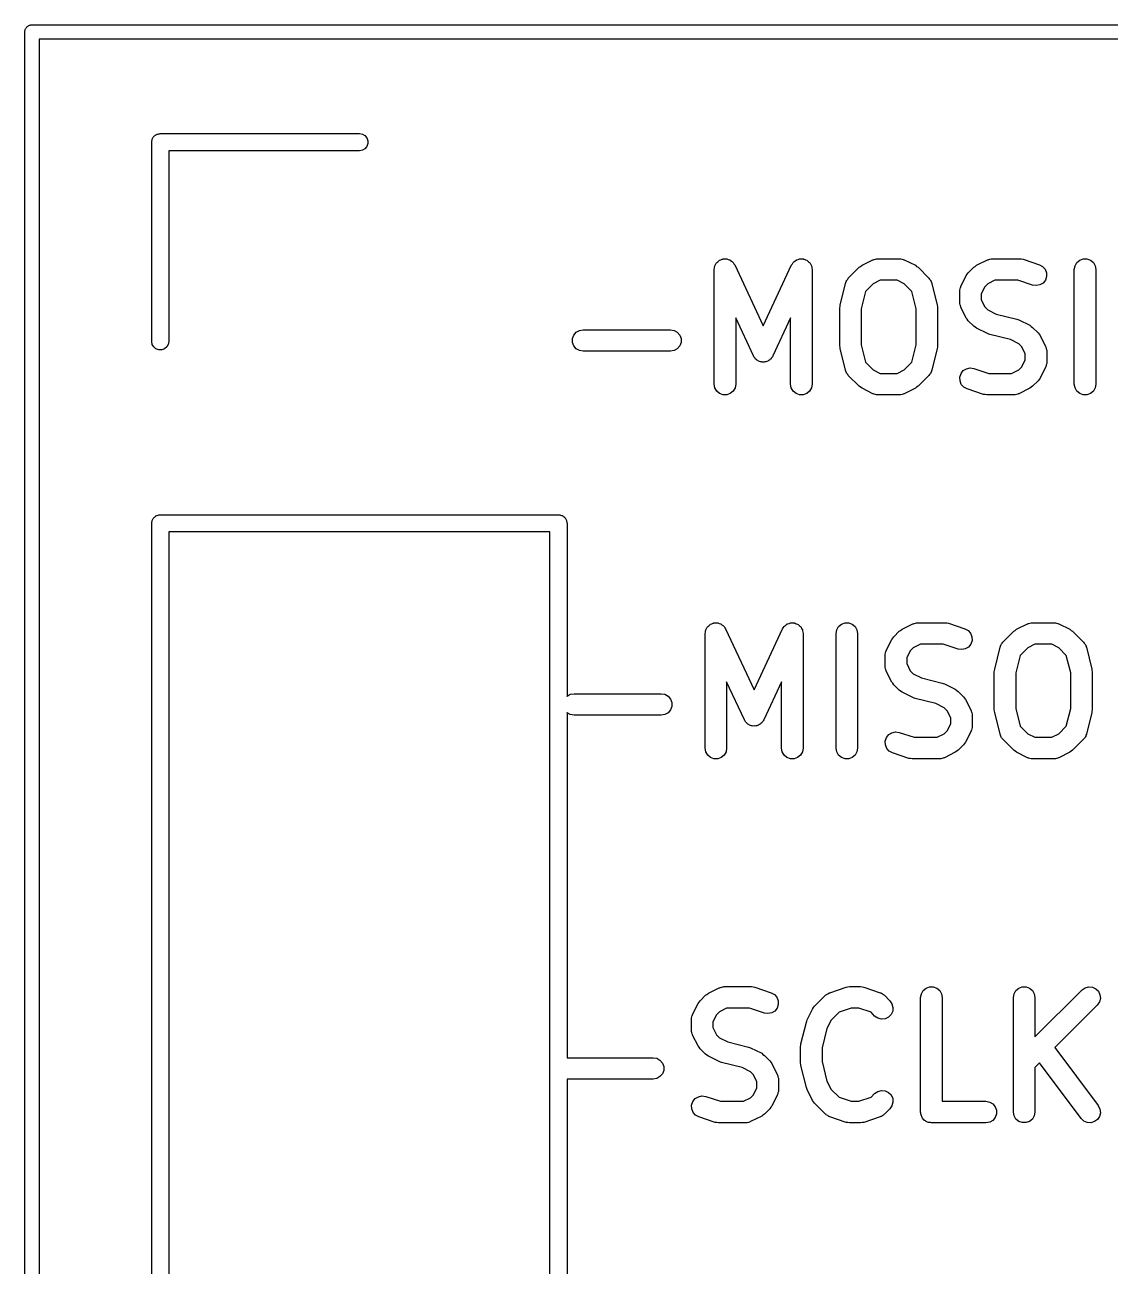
# Model space of a CAD drawing. Extents: x 93.8 to 153.2, y -121.7 to -73.6.
# Drawn here: x 137.75 to 145.32, y -108.94 to -100.28 of the extents above; entities that cross this region are included whole.
import ezdxf

# ---------------------------------------------------------------- set-up
doc = ezdxf.new("R2010")
doc.units = 0
doc.header["$MEASUREMENT"] = 0
doc.layers.add('BLACK', color=7, linetype='CONTINUOUS')

msp = doc.modelspace()

# ---------------------------------------------------------------- linework, layer by layer
at = {"layer": 'Black'}
for p, q in [((137.748, -100.313), (137.75, -100.309)), ((137.75, -100.309), (137.752, -100.305)), ((137.752, -100.305), (137.755, -100.302)), ((137.755, -100.302), (137.757, -100.298)), ((137.757, -100.298), (137.76, -100.295)), ((137.76, -100.295), (137.763, -100.292)), ((137.763, -100.292), (137.767, -100.29)), ((137.767, -100.29), (137.77, -100.287)), ((137.77, -100.287), (137.774, -100.285)), ((137.774, -100.285), (137.778, -100.283)), ((137.778, -100.283), (137.782, -100.282)), ((137.782, -100.282), (137.786, -100.281)), ((137.786, -100.281), (137.791, -100.281)), ((137.791, -100.281), (137.795, -100.28)), ((137.795, -100.28), (152.4, -100.28)), ((137.745, -100.33), (137.746, -100.326)), ((137.745, -117.475), (137.745, -100.33)), ((137.746, -100.321), (137.747, -100.317)), ((137.746, -100.326), (137.746, -100.321)), ((137.747, -100.317), (137.748, -100.313)), ((152.35, -100.38), (137.845, -100.38)), ((137.845, -100.38), (137.845, -117.425)), ((138.632, -101.089), (138.634, -101.084)), ((138.632, -101.094), (138.632, -101.089)), ((138.634, -101.084), (138.635, -101.078)), ((138.635, -101.078), (138.637, -101.074)), ((138.637, -101.074), (138.639, -101.069)), ((138.639, -101.069), (138.642, -101.065)), ((138.642, -101.065), (138.645, -101.06)), ((138.645, -101.06), (138.649, -101.057)), ((138.649, -101.057), (138.652, -101.053)), ((138.652, -101.053), (138.657, -101.05)), ((138.657, -101.05), (138.661, -101.047)), ((138.661, -101.047), (138.666, -101.045)), ((138.666, -101.045), (138.67, -101.043)), ((138.67, -101.043), (138.676, -101.042)), ((138.676, -101.042), (138.681, -101.04)), ((138.681, -101.04), (138.686, -101.04)), ((138.686, -101.04), (138.691, -101.039)), ((138.691, -101.039), (140.081, -101.039)), ((140.081, -101.039), (140.102, -101.043)), ((140.102, -101.043), (140.12, -101.053)), ((140.12, -101.053), (140.133, -101.069)), ((140.133, -101.069), (140.14, -101.089)), ((140.14, -101.089), (140.14, -101.109)), ((138.631, -101.099), (138.632, -101.094)), ((138.631, -102.489), (138.631, -101.099)), ((140.081, -101.159), (138.751, -101.159)), ((138.751, -101.159), (138.751, -102.489)), ((140.102, -101.155), (140.081, -101.159)), ((140.12, -101.145), (140.102, -101.155)), ((140.133, -101.129), (140.12, -101.145)), ((140.14, -101.109), (140.133, -101.129)), ((142.563, -101.962), (142.568, -101.953)), ((142.568, -101.953), (142.572, -101.944)), ((142.572, -101.944), (142.575, -101.942)), ((142.575, -101.942), (142.576, -101.939)), ((142.576, -101.939), (142.584, -101.933)), ((142.584, -101.933), (142.591, -101.926)), ((142.591, -101.926), (142.594, -101.925)), ((142.594, -101.925), (142.596, -101.922)), ((142.596, -101.922), (142.606, -101.919)), ((142.606, -101.919), (142.614, -101.915)), ((142.614, -101.915), (142.618, -101.915)), ((142.618, -101.915), (142.621, -101.914)), ((142.621, -101.914), (142.631, -101.914)), ((142.631, -101.914), (142.64, -101.913)), ((142.64, -101.913), (142.644, -101.914)), ((142.644, -101.914), (142.647, -101.914)), ((142.647, -101.914), (142.656, -101.917)), ((142.656, -101.917), (142.666, -101.919)), ((142.666, -101.919), (142.668, -101.921)), ((142.668, -101.921), (142.671, -101.922)), ((142.671, -101.922), (142.679, -101.929)), ((142.679, -101.929), (142.687, -101.934)), ((142.687, -101.934), (142.689, -101.937)), ((142.689, -101.937), (142.691, -101.939)), ((142.691, -101.939), (142.696, -101.948)), ((142.696, -101.948), (142.702, -101.956)), ((142.702, -101.956), (142.901, -102.381)), ((142.901, -102.381), (143.099, -101.956)), ((143.099, -101.956), (143.105, -101.948)), ((143.105, -101.948), (143.11, -101.939)), ((143.11, -101.939), (143.112, -101.937)), ((143.112, -101.937), (143.114, -101.934)), ((143.114, -101.934), (143.122, -101.929)), ((143.122, -101.929), (143.13, -101.922)), ((143.13, -101.922), (143.133, -101.921)), ((143.133, -101.921), (143.136, -101.919)), ((143.136, -101.919), (143.145, -101.917)), ((143.145, -101.917), (143.154, -101.914)), ((143.154, -101.914), (143.157, -101.914)), ((143.157, -101.914), (143.161, -101.913)), ((143.161, -101.913), (143.17, -101.914)), ((143.17, -101.914), (143.18, -101.914)), ((143.18, -101.914), (143.183, -101.915)), ((143.183, -101.915), (143.187, -101.915)), ((143.187, -101.915), (143.195, -101.919)), ((143.195, -101.919), (143.205, -101.922)), ((143.205, -101.922), (143.207, -101.925)), ((143.207, -101.925), (143.21, -101.926)), ((143.21, -101.926), (143.217, -101.933)), ((143.217, -101.933), (143.225, -101.939)), ((143.225, -101.939), (143.226, -101.942)), ((143.226, -101.942), (143.229, -101.944)), ((143.229, -101.944), (143.233, -101.953)), ((143.233, -101.953), (143.238, -101.962)), ((143.591, -101.958), (143.667, -101.92)), ((143.667, -101.92), (143.671, -101.919)), ((143.671, -101.919), (143.675, -101.917)), ((143.675, -101.917), (143.684, -101.915)), ((143.684, -101.915), (143.692, -101.913)), ((143.692, -101.913), (143.696, -101.913)), ((143.696, -101.913), (143.701, -101.912)), ((143.701, -101.912), (143.853, -101.912)), ((143.853, -101.912), (143.857, -101.913)), ((143.857, -101.913), (143.861, -101.913)), ((143.861, -101.913), (143.87, -101.915)), ((143.87, -101.915), (143.879, -101.917)), ((143.879, -101.917), (143.882, -101.919)), ((143.882, -101.919), (143.886, -101.92)), ((143.886, -101.92), (143.963, -101.958)), ((144.391, -101.958), (144.467, -101.92)), ((144.467, -101.92), (144.471, -101.919)), ((144.471, -101.919), (144.475, -101.917)), ((144.475, -101.917), (144.484, -101.915)), ((144.484, -101.915), (144.492, -101.913)), ((144.492, -101.913), (144.496, -101.913)), ((144.496, -101.913), (144.501, -101.912)), ((144.501, -101.912), (144.691, -101.912)), ((144.691, -101.912), (144.703, -101.914)), ((144.703, -101.914), (144.715, -101.916)), ((144.715, -101.916), (144.829, -101.954)), ((144.829, -101.954), (144.852, -101.967)), ((145.078, -101.962), (145.091, -101.939)), ((145.091, -101.939), (145.111, -101.922)), ((145.111, -101.922), (145.135, -101.914)), ((145.135, -101.914), (145.161, -101.914)), ((145.161, -101.914), (145.186, -101.922)), ((145.186, -101.922), (145.206, -101.939)), ((145.206, -101.939), (145.219, -101.962)), ((142.559, -101.987), (142.561, -101.978)), ((142.559, -102.787), (142.559, -101.987)), ((142.561, -101.968), (142.563, -101.965)), ((142.561, -101.978), (142.561, -101.968)), ((142.563, -101.965), (142.563, -101.962)), ((143.238, -101.962), (143.238, -101.965)), ((143.238, -101.965), (143.24, -101.968)), ((143.24, -101.968), (143.24, -101.978)), ((143.24, -101.978), (143.242, -101.987)), ((143.242, -101.987), (143.242, -102.787)), ((143.495, -102.049), (143.571, -101.972)), ((143.571, -101.972), (143.581, -101.966)), ((143.581, -101.966), (143.591, -101.958)), ((143.963, -101.958), (143.972, -101.966)), ((143.972, -101.966), (143.982, -101.972)), ((143.982, -101.972), (144.058, -102.049)), ((144.281, -102.106), (144.319, -102.03)), ((144.319, -102.03), (144.326, -102.02)), ((144.326, -102.02), (144.333, -102.011)), ((144.333, -102.011), (144.371, -101.972)), ((144.371, -101.972), (144.381, -101.966)), ((144.381, -101.966), (144.391, -101.958)), ((144.852, -101.967), (144.869, -101.986)), ((144.869, -101.986), (144.879, -102.01)), ((144.879, -102.037), (144.871, -102.061)), ((144.879, -102.01), (144.879, -102.037)), ((145.073, -101.987), (145.078, -101.962)), ((145.073, -102.787), (145.073, -101.987)), ((145.219, -101.962), (145.223, -101.987)), ((145.223, -101.987), (145.223, -102.787)), ((143.437, -102.236), (143.475, -102.084)), ((143.475, -102.084), (143.478, -102.077)), ((143.478, -102.077), (143.48, -102.07)), ((143.48, -102.07), (143.484, -102.065)), ((143.484, -102.065), (143.486, -102.06)), ((143.486, -102.06), (143.491, -102.055)), ((143.491, -102.055), (143.495, -102.049)), ((143.669, -102.087), (143.616, -102.14)), ((143.718, -102.062), (143.669, -102.087)), ((143.835, -102.062), (143.718, -102.062)), ((143.885, -102.087), (143.835, -102.062)), ((143.938, -102.14), (143.885, -102.087)), ((144.058, -102.049), (144.062, -102.055)), ((144.062, -102.055), (144.067, -102.06)), ((144.067, -102.06), (144.07, -102.065)), ((144.07, -102.065), (144.073, -102.07)), ((144.073, -102.07), (144.075, -102.077)), ((144.075, -102.077), (144.078, -102.084)), ((144.078, -102.084), (144.116, -102.236)), ((144.274, -102.131), (144.276, -102.123)), ((144.276, -102.123), (144.278, -102.114)), ((144.278, -102.114), (144.28, -102.11)), ((144.28, -102.11), (144.281, -102.106)), ((144.448, -102.108), (144.423, -102.157)), ((144.469, -102.087), (144.448, -102.108)), ((144.518, -102.062), (144.469, -102.087)), ((144.679, -102.062), (144.518, -102.062)), ((144.782, -102.097), (144.679, -102.062)), ((144.807, -102.1), (144.782, -102.097)), ((144.833, -102.095), (144.807, -102.1)), ((144.855, -102.082), (144.833, -102.095)), ((144.871, -102.061), (144.855, -102.082)), ((143.616, -102.14), (143.585, -102.263)), ((143.968, -102.263), (143.938, -102.14)), ((144.273, -102.14), (144.274, -102.136)), ((144.273, -102.216), (144.273, -102.14)), ((144.274, -102.22), (144.273, -102.216)), ((144.274, -102.136), (144.274, -102.131)), ((144.423, -102.157), (144.423, -102.198)), ((144.423, -102.198), (144.448, -102.248)), ((143.435, -102.254), (143.437, -102.245)), ((143.435, -102.521), (143.435, -102.254)), ((143.437, -102.245), (143.437, -102.236)), ((143.585, -102.263), (143.585, -102.512)), ((143.968, -102.512), (143.968, -102.263)), ((144.116, -102.236), (144.117, -102.245)), ((144.117, -102.245), (144.118, -102.254)), ((144.118, -102.254), (144.118, -102.521)), ((144.274, -102.225), (144.274, -102.22)), ((144.276, -102.233), (144.274, -102.225)), ((144.278, -102.242), (144.276, -102.233)), ((144.28, -102.245), (144.278, -102.242)), ((144.281, -102.25), (144.28, -102.245)), ((144.319, -102.326), (144.281, -102.25)), ((144.448, -102.248), (144.469, -102.269)), ((144.469, -102.269), (144.527, -102.298)), ((144.527, -102.298), (144.671, -102.334)), ((142.833, -102.591), (142.709, -102.325)), ((142.709, -102.325), (142.709, -102.787)), ((143.092, -102.325), (142.968, -102.591)), ((143.092, -102.787), (143.092, -102.325)), ((144.326, -102.335), (144.319, -102.326)), ((144.333, -102.345), (144.326, -102.335)), ((144.371, -102.383), (144.333, -102.345)), ((144.381, -102.39), (144.371, -102.383)), ((144.391, -102.397), (144.381, -102.39)), ((144.671, -102.334), (144.679, -102.337)), ((144.679, -102.337), (144.686, -102.339)), ((144.686, -102.339), (144.763, -102.377)), ((144.763, -102.377), (144.772, -102.385)), ((144.772, -102.385), (144.782, -102.392)), ((141.57, -102.47), (141.578, -102.445)), ((141.57, -102.496), (141.57, -102.47)), ((141.578, -102.445), (141.595, -102.425)), ((141.595, -102.425), (141.618, -102.412)), ((141.618, -102.412), (141.643, -102.408)), ((141.643, -102.408), (142.253, -102.408)), ((142.253, -102.408), (142.279, -102.412)), ((142.279, -102.412), (142.301, -102.425)), ((142.301, -102.425), (142.318, -102.445)), ((142.318, -102.445), (142.327, -102.47)), ((142.327, -102.47), (142.327, -102.496)), ((144.467, -102.435), (144.391, -102.397)), ((144.475, -102.438), (144.467, -102.435)), ((144.482, -102.441), (144.475, -102.438)), ((144.627, -102.477), (144.482, -102.441)), ((144.685, -102.506), (144.627, -102.477)), ((144.782, -102.392), (144.82, -102.43)), ((144.82, -102.43), (144.827, -102.439)), ((144.827, -102.439), (144.834, -102.449)), ((144.834, -102.449), (144.872, -102.525)), ((138.635, -102.51), (138.631, -102.489)), ((138.645, -102.528), (138.635, -102.51)), ((138.661, -102.541), (138.645, -102.528)), ((138.681, -102.548), (138.661, -102.541)), ((138.701, -102.548), (138.681, -102.548)), ((138.721, -102.541), (138.701, -102.548)), ((138.737, -102.528), (138.721, -102.541)), ((138.747, -102.51), (138.737, -102.528)), ((138.751, -102.489), (138.747, -102.51)), ((141.578, -102.52), (141.57, -102.496)), ((141.595, -102.54), (141.578, -102.52)), ((141.618, -102.553), (141.595, -102.54)), ((141.643, -102.558), (141.618, -102.553)), ((142.253, -102.558), (141.643, -102.558)), ((142.279, -102.553), (142.253, -102.558)), ((142.301, -102.54), (142.279, -102.553)), ((142.318, -102.52), (142.301, -102.54)), ((142.327, -102.496), (142.318, -102.52)), ((143.437, -102.53), (143.435, -102.521)), ((143.437, -102.539), (143.437, -102.53)), ((143.475, -102.691), (143.437, -102.539)), ((143.585, -102.512), (143.616, -102.635)), ((143.938, -102.635), (143.968, -102.512)), ((144.116, -102.539), (144.078, -102.691)), ((144.117, -102.53), (144.116, -102.539)), ((144.118, -102.521), (144.117, -102.53)), ((144.706, -102.527), (144.685, -102.506)), ((144.73, -102.577), (144.706, -102.527)), ((144.872, -102.525), (144.874, -102.529)), ((144.874, -102.529), (144.876, -102.533)), ((144.876, -102.533), (144.877, -102.542)), ((144.877, -102.542), (144.88, -102.55)), ((144.88, -102.55), (144.88, -102.555)), ((144.88, -102.555), (144.88, -102.559)), ((144.88, -102.559), (144.88, -102.635)), ((142.836, -102.596), (142.833, -102.591)), ((142.839, -102.602), (142.836, -102.596)), ((142.844, -102.606), (142.839, -102.602)), ((142.848, -102.612), (142.844, -102.606)), ((142.853, -102.616), (142.848, -102.612)), ((142.857, -102.62), (142.853, -102.616)), ((142.863, -102.623), (142.857, -102.62)), ((142.869, -102.627), (142.863, -102.623)), ((142.875, -102.629), (142.869, -102.627)), ((142.881, -102.631), (142.875, -102.629)), ((142.888, -102.632), (142.881, -102.631)), ((142.894, -102.634), (142.888, -102.632)), ((142.901, -102.633), (142.894, -102.634)), ((142.907, -102.634), (142.901, -102.633)), ((142.913, -102.632), (142.907, -102.634)), ((142.92, -102.631), (142.913, -102.632)), ((142.926, -102.629), (142.92, -102.631)), ((142.932, -102.627), (142.926, -102.629)), ((142.938, -102.623), (142.932, -102.627)), ((142.944, -102.62), (142.938, -102.623)), ((142.948, -102.616), (142.944, -102.62)), ((142.954, -102.612), (142.948, -102.616)), ((142.957, -102.606), (142.954, -102.612)), ((142.962, -102.602), (142.957, -102.606)), ((142.965, -102.596), (142.962, -102.602)), ((142.968, -102.591), (142.965, -102.596)), ((143.616, -102.635), (143.669, -102.688)), ((143.885, -102.688), (143.938, -102.635)), ((144.706, -102.667), (144.73, -102.617)), ((144.73, -102.617), (144.73, -102.577)), ((144.88, -102.644), (144.877, -102.652)), ((144.88, -102.635), (144.88, -102.639)), ((144.88, -102.639), (144.88, -102.644)), ((143.478, -102.698), (143.475, -102.691)), ((143.48, -102.705), (143.478, -102.698)), ((143.484, -102.71), (143.48, -102.705)), ((143.486, -102.715), (143.484, -102.71)), ((143.491, -102.72), (143.486, -102.715)), ((143.495, -102.726), (143.491, -102.72)), ((143.571, -102.802), (143.495, -102.726)), ((143.669, -102.688), (143.718, -102.712)), ((143.718, -102.712), (143.835, -102.712)), ((143.835, -102.712), (143.885, -102.688)), ((144.058, -102.726), (143.982, -102.802)), ((144.062, -102.72), (144.058, -102.726)), ((144.067, -102.715), (144.062, -102.72)), ((144.07, -102.71), (144.067, -102.715)), ((144.073, -102.705), (144.07, -102.71)), ((144.075, -102.698), (144.073, -102.705)), ((144.078, -102.691), (144.075, -102.698)), ((144.274, -102.738), (144.282, -102.714)), ((144.282, -102.714), (144.298, -102.693)), ((144.298, -102.693), (144.321, -102.68)), ((144.321, -102.68), (144.346, -102.674)), ((144.346, -102.674), (144.372, -102.678)), ((144.372, -102.678), (144.475, -102.712)), ((144.475, -102.712), (144.635, -102.712)), ((144.635, -102.712), (144.685, -102.688)), ((144.685, -102.688), (144.706, -102.667)), ((144.872, -102.669), (144.834, -102.745)), ((144.874, -102.664), (144.872, -102.669)), ((144.876, -102.661), (144.874, -102.664)), ((144.877, -102.652), (144.876, -102.661)), ((142.563, -102.813), (142.559, -102.787)), ((142.576, -102.836), (142.563, -102.813)), ((142.704, -102.813), (142.691, -102.836)), ((142.709, -102.787), (142.704, -102.813)), ((143.097, -102.813), (143.092, -102.787)), ((143.11, -102.836), (143.097, -102.813)), ((143.238, -102.813), (143.225, -102.836)), ((143.242, -102.787), (143.238, -102.813)), ((143.581, -102.809), (143.571, -102.802)), ((143.591, -102.816), (143.581, -102.809)), ((143.667, -102.854), (143.591, -102.816)), ((143.963, -102.816), (143.886, -102.854)), ((143.972, -102.809), (143.963, -102.816)), ((143.982, -102.802), (143.972, -102.809)), ((144.275, -102.764), (144.274, -102.738)), ((144.284, -102.789), (144.275, -102.764)), ((144.302, -102.808), (144.284, -102.789)), ((144.324, -102.82), (144.302, -102.808)), ((144.439, -102.859), (144.324, -102.82)), ((144.763, -102.816), (144.686, -102.854)), ((144.772, -102.809), (144.763, -102.816)), ((144.782, -102.802), (144.772, -102.809)), ((144.82, -102.764), (144.782, -102.802)), ((144.827, -102.754), (144.82, -102.764)), ((144.834, -102.745), (144.827, -102.754)), ((145.078, -102.813), (145.073, -102.787)), ((145.091, -102.836), (145.078, -102.813)), ((145.219, -102.813), (145.206, -102.836)), ((145.223, -102.787), (145.219, -102.813)), ((142.596, -102.852), (142.576, -102.836)), ((142.621, -102.861), (142.596, -102.852)), ((142.647, -102.861), (142.621, -102.861)), ((142.671, -102.852), (142.647, -102.861)), ((142.691, -102.836), (142.671, -102.852)), ((143.13, -102.852), (143.11, -102.836)), ((143.154, -102.861), (143.13, -102.852)), ((143.18, -102.861), (143.154, -102.861)), ((143.205, -102.852), (143.18, -102.861)), ((143.225, -102.836), (143.205, -102.852)), ((143.671, -102.856), (143.667, -102.854)), ((143.675, -102.858), (143.671, -102.856)), ((143.684, -102.859), (143.675, -102.858)), ((143.692, -102.862), (143.684, -102.859)), ((143.696, -102.862), (143.692, -102.862)), ((143.701, -102.862), (143.696, -102.862)), ((143.853, -102.862), (143.701, -102.862)), ((143.857, -102.862), (143.853, -102.862)), ((143.861, -102.862), (143.857, -102.862)), ((143.87, -102.859), (143.861, -102.862)), ((143.879, -102.858), (143.87, -102.859)), ((143.882, -102.856), (143.879, -102.858)), ((143.886, -102.854), (143.882, -102.856)), ((144.451, -102.86), (144.439, -102.859)), ((144.462, -102.862), (144.451, -102.86)), ((144.653, -102.862), (144.462, -102.862)), ((144.657, -102.862), (144.653, -102.862)), ((144.661, -102.862), (144.657, -102.862)), ((144.67, -102.859), (144.661, -102.862)), ((144.679, -102.858), (144.67, -102.859)), ((144.682, -102.856), (144.679, -102.858)), ((144.686, -102.854), (144.682, -102.856)), ((145.111, -102.852), (145.091, -102.836)), ((145.135, -102.861), (145.111, -102.852)), ((145.161, -102.861), (145.135, -102.861)), ((145.186, -102.852), (145.161, -102.861)), ((145.206, -102.836), (145.186, -102.852)), ((138.631, -103.759), (138.632, -103.754)), ((138.631, -116.579), (138.631, -103.759)), ((138.632, -103.749), (138.634, -103.744)), ((138.632, -103.754), (138.632, -103.749)), ((138.634, -103.744), (138.635, -103.738)), ((138.635, -103.738), (138.637, -103.734)), ((138.637, -103.734), (138.639, -103.729)), ((138.639, -103.729), (138.642, -103.725)), ((138.642, -103.725), (138.645, -103.72)), ((138.645, -103.72), (138.649, -103.717)), ((138.649, -103.717), (138.652, -103.713)), ((138.652, -103.713), (138.657, -103.71)), ((138.657, -103.71), (138.661, -103.707)), ((138.661, -103.707), (138.666, -103.705)), ((138.666, -103.705), (138.67, -103.703)), ((138.67, -103.703), (138.676, -103.702)), ((138.676, -103.702), (138.681, -103.7)), ((138.681, -103.7), (138.686, -103.7)), ((138.686, -103.7), (138.691, -103.699)), ((138.691, -103.699), (141.471, -103.699)), ((141.471, -103.699), (141.476, -103.7)), ((141.476, -103.7), (141.481, -103.7)), ((141.481, -103.7), (141.486, -103.702)), ((141.486, -103.702), (141.492, -103.703)), ((141.492, -103.703), (141.496, -103.705)), ((141.496, -103.705), (141.501, -103.707)), ((141.501, -103.707), (141.505, -103.71)), ((141.505, -103.71), (141.51, -103.713)), ((141.51, -103.713), (141.513, -103.717)), ((141.513, -103.717), (141.517, -103.72)), ((141.517, -103.72), (141.52, -103.725)), ((141.52, -103.725), (141.523, -103.729)), ((141.523, -103.729), (141.525, -103.734)), ((141.525, -103.734), (141.527, -103.738)), ((141.527, -103.738), (141.528, -103.744)), ((141.528, -103.744), (141.53, -103.749)), ((141.53, -103.749), (141.53, -103.754)), ((141.53, -103.754), (141.531, -103.759)), ((141.531, -103.759), (141.531, -104.966)), ((138.751, -103.819), (138.751, -116.519)), ((141.411, -103.819), (138.751, -103.819)), ((141.411, -116.519), (141.411, -103.819)), ((142.52, -104.473), (142.527, -104.466)), ((142.527, -104.466), (142.53, -104.465)), ((142.53, -104.465), (142.533, -104.462)), ((142.533, -104.462), (142.542, -104.459)), ((142.542, -104.459), (142.551, -104.455)), ((142.551, -104.455), (142.554, -104.455)), ((142.554, -104.455), (142.557, -104.454)), ((142.557, -104.454), (142.567, -104.454)), ((142.567, -104.454), (142.577, -104.453)), ((142.577, -104.453), (142.58, -104.454)), ((142.58, -104.454), (142.583, -104.454)), ((142.583, -104.454), (142.593, -104.457)), ((142.593, -104.457), (142.602, -104.459)), ((142.602, -104.459), (142.605, -104.461)), ((142.605, -104.461), (142.608, -104.462)), ((142.608, -104.462), (142.615, -104.469)), ((142.615, -104.469), (142.623, -104.474)), ((143.051, -104.474), (143.059, -104.469)), ((143.059, -104.469), (143.066, -104.462)), ((143.066, -104.462), (143.069, -104.461)), ((143.069, -104.461), (143.072, -104.459)), ((143.072, -104.459), (143.081, -104.457)), ((143.081, -104.457), (143.091, -104.454)), ((143.091, -104.454), (143.094, -104.454)), ((143.094, -104.454), (143.097, -104.453)), ((143.097, -104.453), (143.107, -104.454)), ((143.107, -104.454), (143.117, -104.454)), ((143.117, -104.454), (143.12, -104.455)), ((143.12, -104.455), (143.123, -104.455)), ((143.123, -104.455), (143.132, -104.459)), ((143.132, -104.459), (143.141, -104.462)), ((143.141, -104.462), (143.144, -104.465)), ((143.144, -104.465), (143.147, -104.466)), ((143.147, -104.466), (143.154, -104.473)), ((143.427, -104.479), (143.447, -104.462)), ((143.447, -104.462), (143.472, -104.454)), ((143.472, -104.454), (143.498, -104.454)), ((143.498, -104.454), (143.522, -104.462)), ((143.522, -104.462), (143.542, -104.479)), ((143.87, -104.498), (143.946, -104.46)), ((143.946, -104.46), (143.95, -104.459)), ((143.95, -104.459), (143.954, -104.457)), ((143.954, -104.457), (143.963, -104.455)), ((143.963, -104.455), (143.971, -104.453)), ((143.971, -104.453), (143.976, -104.453)), ((143.976, -104.453), (143.98, -104.452)), ((143.98, -104.452), (144.17, -104.452)), ((144.17, -104.452), (144.182, -104.454)), ((144.182, -104.454), (144.194, -104.456)), ((144.194, -104.456), (144.308, -104.494)), ((144.67, -104.498), (144.746, -104.46)), ((144.746, -104.46), (144.75, -104.459)), ((144.75, -104.459), (144.754, -104.457)), ((144.754, -104.457), (144.763, -104.455)), ((144.763, -104.455), (144.771, -104.453)), ((144.771, -104.453), (144.776, -104.453)), ((144.776, -104.453), (144.78, -104.452)), ((144.78, -104.452), (144.932, -104.452)), ((144.932, -104.452), (144.937, -104.453)), ((144.937, -104.453), (144.941, -104.453)), ((144.941, -104.453), (144.949, -104.455)), ((144.949, -104.455), (144.958, -104.457)), ((144.958, -104.457), (144.962, -104.459)), ((144.962, -104.459), (144.966, -104.46)), ((144.966, -104.46), (145.042, -104.498)), ((142.495, -104.527), (142.497, -104.518)), ((142.495, -105.327), (142.495, -104.527)), ((142.497, -104.518), (142.498, -104.508)), ((142.498, -104.508), (142.499, -104.505)), ((142.499, -104.505), (142.5, -104.502)), ((142.5, -104.502), (142.505, -104.493)), ((142.505, -104.493), (142.509, -104.484)), ((142.509, -104.484), (142.511, -104.482)), ((142.511, -104.482), (142.513, -104.479)), ((142.513, -104.479), (142.52, -104.473)), ((142.623, -104.474), (142.625, -104.477)), ((142.625, -104.477), (142.628, -104.479)), ((142.628, -104.479), (142.633, -104.488)), ((142.633, -104.488), (142.638, -104.496)), ((142.638, -104.496), (142.837, -104.921)), ((142.837, -104.921), (143.036, -104.496)), ((143.036, -104.496), (143.041, -104.488)), ((143.041, -104.488), (143.046, -104.479)), ((143.046, -104.479), (143.049, -104.477)), ((143.049, -104.477), (143.051, -104.474)), ((143.154, -104.473), (143.161, -104.479)), ((143.161, -104.479), (143.163, -104.482)), ((143.163, -104.482), (143.165, -104.484)), ((143.165, -104.484), (143.169, -104.493)), ((143.169, -104.493), (143.174, -104.502)), ((143.174, -104.502), (143.175, -104.505)), ((143.175, -104.505), (143.176, -104.508)), ((143.176, -104.508), (143.177, -104.518)), ((143.177, -104.518), (143.179, -104.527)), ((143.179, -104.527), (143.179, -105.327)), ((143.41, -104.527), (143.414, -104.502)), ((143.41, -105.327), (143.41, -104.527)), ((143.414, -104.502), (143.427, -104.479)), ((143.542, -104.479), (143.555, -104.502)), ((143.555, -104.502), (143.56, -104.527)), ((143.56, -104.527), (143.56, -105.327)), ((143.806, -104.56), (143.813, -104.551)), ((143.813, -104.551), (143.851, -104.512)), ((143.851, -104.512), (143.86, -104.506)), ((143.86, -104.506), (143.87, -104.498)), ((144.308, -104.494), (144.331, -104.507)), ((144.331, -104.507), (144.349, -104.526)), ((144.349, -104.526), (144.358, -104.55)), ((144.358, -104.55), (144.359, -104.577)), ((144.574, -104.589), (144.651, -104.512)), ((144.651, -104.512), (144.66, -104.506)), ((144.66, -104.506), (144.67, -104.498)), ((145.042, -104.498), (145.052, -104.506)), ((145.052, -104.506), (145.061, -104.512)), ((145.061, -104.512), (145.138, -104.589)), ((143.76, -104.646), (143.799, -104.57)), ((143.799, -104.57), (143.806, -104.56)), ((143.948, -104.627), (143.927, -104.648)), ((143.998, -104.602), (143.948, -104.627)), ((144.158, -104.602), (143.998, -104.602)), ((144.261, -104.637), (144.158, -104.602)), ((144.287, -104.64), (144.261, -104.637)), ((144.312, -104.635), (144.287, -104.64)), ((144.334, -104.622), (144.312, -104.635)), ((144.351, -104.601), (144.334, -104.622)), ((144.359, -104.577), (144.351, -104.601)), ((144.517, -104.776), (144.555, -104.623)), ((144.555, -104.623), (144.558, -104.617)), ((144.558, -104.617), (144.56, -104.61)), ((144.56, -104.61), (144.563, -104.605)), ((144.563, -104.605), (144.565, -104.6)), ((144.565, -104.6), (144.57, -104.595)), ((144.57, -104.595), (144.574, -104.589)), ((144.748, -104.627), (144.695, -104.68)), ((144.798, -104.602), (144.748, -104.627)), ((144.915, -104.602), (144.798, -104.602)), ((144.964, -104.627), (144.915, -104.602)), ((145.017, -104.68), (144.964, -104.627)), ((145.138, -104.589), (145.142, -104.595)), ((145.142, -104.595), (145.147, -104.6)), ((145.147, -104.6), (145.149, -104.605)), ((145.149, -104.605), (145.153, -104.61)), ((145.153, -104.61), (145.154, -104.617)), ((145.154, -104.617), (145.157, -104.623)), ((145.157, -104.623), (145.195, -104.776)), ((143.752, -104.68), (143.753, -104.676)), ((143.752, -104.756), (143.752, -104.68)), ((143.753, -104.671), (143.755, -104.663)), ((143.753, -104.676), (143.753, -104.671)), ((143.755, -104.663), (143.757, -104.654)), ((143.757, -104.654), (143.759, -104.65)), ((143.759, -104.65), (143.76, -104.646)), ((143.927, -104.648), (143.903, -104.697)), ((143.903, -104.697), (143.903, -104.738)), ((144.695, -104.68), (144.664, -104.803)), ((145.048, -104.803), (145.017, -104.68)), ((143.753, -104.76), (143.752, -104.756)), ((143.753, -104.765), (143.753, -104.76)), ((143.755, -104.773), (143.753, -104.765)), ((143.757, -104.782), (143.755, -104.773)), ((143.759, -104.785), (143.757, -104.782)), ((143.76, -104.79), (143.759, -104.785)), ((143.799, -104.866), (143.76, -104.79)), ((143.903, -104.738), (143.927, -104.788)), ((143.927, -104.788), (143.948, -104.809)), ((143.948, -104.809), (144.006, -104.838)), ((144.514, -104.794), (144.516, -104.785)), ((144.514, -105.061), (144.514, -104.794)), ((144.516, -104.785), (144.517, -104.776)), ((144.664, -104.803), (144.664, -105.052)), ((145.048, -105.052), (145.048, -104.803)), ((145.195, -104.776), (145.196, -104.785)), ((145.196, -104.785), (145.198, -104.794)), ((145.198, -104.794), (145.198, -105.061)), ((142.769, -105.131), (142.645, -104.865)), ((142.645, -104.865), (142.645, -105.327)), ((143.029, -104.865), (142.905, -105.131)), ((143.029, -105.327), (143.029, -104.865)), ((143.806, -104.875), (143.799, -104.866)), ((143.813, -104.885), (143.806, -104.875)), ((143.851, -104.923), (143.813, -104.885)), ((144.006, -104.838), (144.15, -104.874)), ((144.15, -104.874), (144.158, -104.877)), ((144.158, -104.877), (144.166, -104.879)), ((144.166, -104.879), (144.242, -104.917)), ((141.531, -104.966), (141.532, -104.965)), ((141.532, -104.965), (141.554, -104.952)), ((141.554, -104.952), (141.58, -104.948)), ((141.58, -104.948), (142.189, -104.948)), ((142.189, -104.948), (142.215, -104.952)), ((142.215, -104.952), (142.238, -104.965)), ((142.238, -104.965), (142.254, -104.985)), ((142.254, -104.985), (142.263, -105.01)), ((143.86, -104.93), (143.851, -104.923)), ((143.87, -104.937), (143.86, -104.93)), ((143.946, -104.975), (143.87, -104.937)), ((143.954, -104.978), (143.946, -104.975)), ((143.962, -104.981), (143.954, -104.978)), ((144.106, -105.017), (143.962, -104.981)), ((144.242, -104.917), (144.252, -104.925)), ((144.252, -104.925), (144.261, -104.932)), ((144.261, -104.932), (144.3, -104.97)), ((144.3, -104.97), (144.306, -104.979)), ((144.306, -104.979), (144.314, -104.989)), ((144.314, -104.989), (144.352, -105.065)), ((142.254, -105.06), (142.238, -105.08)), ((142.263, -105.036), (142.254, -105.06)), ((142.263, -105.01), (142.263, -105.036)), ((144.164, -105.046), (144.106, -105.017)), ((144.185, -105.067), (144.164, -105.046)), ((144.21, -105.117), (144.185, -105.067)), ((144.352, -105.065), (144.353, -105.069)), ((144.353, -105.069), (144.355, -105.073)), ((144.355, -105.073), (144.357, -105.082)), ((144.516, -105.07), (144.514, -105.061)), ((144.517, -105.079), (144.516, -105.07)), ((144.664, -105.052), (144.695, -105.175)), ((145.017, -105.175), (145.048, -105.052)), ((145.196, -105.07), (145.195, -105.079)), ((145.198, -105.061), (145.196, -105.07)), ((141.532, -105.08), (141.531, -105.079)), ((141.531, -105.079), (141.531, -107.488)), ((141.554, -105.093), (141.532, -105.08)), ((141.58, -105.098), (141.554, -105.093)), ((142.189, -105.098), (141.58, -105.098)), ((142.215, -105.093), (142.189, -105.098)), ((142.238, -105.08), (142.215, -105.093)), ((142.773, -105.136), (142.769, -105.131)), ((142.776, -105.142), (142.773, -105.136)), ((142.78, -105.146), (142.776, -105.142)), ((142.784, -105.152), (142.78, -105.146)), ((142.789, -105.156), (142.784, -105.152)), ((142.794, -105.16), (142.789, -105.156)), ((142.8, -105.163), (142.794, -105.16)), ((142.88, -105.16), (142.874, -105.163)), ((142.885, -105.156), (142.88, -105.16)), ((142.89, -105.152), (142.885, -105.156)), ((142.894, -105.146), (142.89, -105.152)), ((142.898, -105.142), (142.894, -105.146)), ((142.901, -105.136), (142.898, -105.142)), ((142.905, -105.131), (142.901, -105.136)), ((144.185, -105.207), (144.21, -105.157)), ((144.21, -105.157), (144.21, -105.117)), ((144.357, -105.082), (144.359, -105.09)), ((144.359, -105.09), (144.359, -105.095)), ((144.359, -105.095), (144.36, -105.099)), ((144.36, -105.099), (144.36, -105.175)), ((144.555, -105.231), (144.517, -105.079)), ((145.195, -105.079), (145.157, -105.231)), ((142.805, -105.167), (142.8, -105.163)), ((142.812, -105.169), (142.805, -105.167)), ((142.818, -105.171), (142.812, -105.169)), ((142.824, -105.172), (142.818, -105.171)), ((142.831, -105.174), (142.824, -105.172)), ((142.837, -105.173), (142.831, -105.174)), ((142.844, -105.174), (142.837, -105.173)), ((142.85, -105.172), (142.844, -105.174)), ((142.856, -105.171), (142.85, -105.172)), ((142.862, -105.169), (142.856, -105.171)), ((142.869, -105.167), (142.862, -105.169)), ((142.874, -105.163), (142.869, -105.167)), ((143.762, -105.254), (143.778, -105.233)), ((143.778, -105.233), (143.8, -105.22)), ((143.8, -105.22), (143.825, -105.214)), ((143.825, -105.214), (143.851, -105.218)), ((143.851, -105.218), (143.954, -105.252)), ((144.115, -105.252), (144.164, -105.228)), ((144.164, -105.228), (144.185, -105.207)), ((144.352, -105.209), (144.314, -105.285)), ((144.353, -105.204), (144.352, -105.209)), ((144.355, -105.201), (144.353, -105.204)), ((144.357, -105.192), (144.355, -105.201)), ((144.359, -105.184), (144.357, -105.192)), ((144.36, -105.175), (144.359, -105.179)), ((144.359, -105.179), (144.359, -105.184)), ((144.558, -105.238), (144.555, -105.231)), ((144.56, -105.245), (144.558, -105.238)), ((144.563, -105.25), (144.56, -105.245)), ((144.695, -105.175), (144.748, -105.228)), ((144.748, -105.228), (144.798, -105.252)), ((144.915, -105.252), (144.964, -105.228)), ((144.964, -105.228), (145.017, -105.175)), ((145.153, -105.245), (145.149, -105.25)), ((145.154, -105.238), (145.153, -105.245)), ((145.157, -105.231), (145.154, -105.238)), ((142.5, -105.353), (142.495, -105.327)), ((142.645, -105.327), (142.641, -105.353)), ((143.033, -105.353), (143.029, -105.327)), ((143.179, -105.327), (143.174, -105.353)), ((143.414, -105.353), (143.41, -105.327)), ((143.56, -105.327), (143.555, -105.353)), ((143.753, -105.278), (143.762, -105.254)), ((143.754, -105.304), (143.753, -105.278)), ((143.764, -105.329), (143.754, -105.304)), ((143.781, -105.348), (143.764, -105.329)), ((143.954, -105.252), (144.115, -105.252)), ((144.3, -105.304), (144.261, -105.342)), ((144.306, -105.294), (144.3, -105.304)), ((144.314, -105.285), (144.306, -105.294)), ((144.565, -105.255), (144.563, -105.25)), ((144.57, -105.26), (144.565, -105.255)), ((144.574, -105.266), (144.57, -105.26)), ((144.651, -105.342), (144.574, -105.266)), ((144.798, -105.252), (144.915, -105.252)), ((145.138, -105.266), (145.061, -105.342)), ((145.142, -105.26), (145.138, -105.266)), ((145.147, -105.255), (145.142, -105.26)), ((145.149, -105.25), (145.147, -105.255)), ((142.513, -105.376), (142.5, -105.353)), ((142.533, -105.392), (142.513, -105.376)), ((142.557, -105.401), (142.533, -105.392)), ((142.583, -105.401), (142.557, -105.401)), ((142.608, -105.392), (142.583, -105.401)), ((142.628, -105.376), (142.608, -105.392)), ((142.641, -105.353), (142.628, -105.376)), ((143.046, -105.376), (143.033, -105.353)), ((143.066, -105.392), (143.046, -105.376)), ((143.091, -105.401), (143.066, -105.392)), ((143.117, -105.401), (143.091, -105.401)), ((143.141, -105.392), (143.117, -105.401)), ((143.161, -105.376), (143.141, -105.392)), ((143.174, -105.353), (143.161, -105.376)), ((143.427, -105.376), (143.414, -105.353)), ((143.447, -105.392), (143.427, -105.376)), ((143.472, -105.401), (143.447, -105.392)), ((143.498, -105.401), (143.472, -105.401)), ((143.522, -105.392), (143.498, -105.401)), ((143.542, -105.376), (143.522, -105.392)), ((143.555, -105.353), (143.542, -105.376)), ((143.804, -105.36), (143.781, -105.348)), ((143.918, -105.399), (143.804, -105.36)), ((143.93, -105.4), (143.918, -105.399)), ((143.942, -105.402), (143.93, -105.4)), ((144.132, -105.402), (143.942, -105.402)), ((144.137, -105.402), (144.132, -105.402)), ((144.141, -105.402), (144.137, -105.402)), ((144.149, -105.399), (144.141, -105.402)), ((144.158, -105.398), (144.149, -105.399)), ((144.162, -105.396), (144.158, -105.398)), ((144.166, -105.394), (144.162, -105.396)), ((144.242, -105.356), (144.166, -105.394)), ((144.252, -105.349), (144.242, -105.356)), ((144.261, -105.342), (144.252, -105.349)), ((144.66, -105.349), (144.651, -105.342)), ((144.67, -105.356), (144.66, -105.349)), ((144.746, -105.394), (144.67, -105.356)), ((144.75, -105.396), (144.746, -105.394)), ((144.754, -105.398), (144.75, -105.396)), ((144.763, -105.399), (144.754, -105.398)), ((144.771, -105.402), (144.763, -105.399)), ((144.776, -105.402), (144.771, -105.402)), ((144.78, -105.402), (144.776, -105.402)), ((144.932, -105.402), (144.78, -105.402)), ((144.937, -105.402), (144.932, -105.402)), ((144.941, -105.402), (144.937, -105.402)), ((144.949, -105.399), (144.941, -105.402)), ((144.958, -105.398), (144.949, -105.399)), ((144.962, -105.396), (144.958, -105.398)), ((144.966, -105.394), (144.962, -105.396)), ((145.042, -105.356), (144.966, -105.394)), ((145.052, -105.349), (145.042, -105.356)), ((145.061, -105.342), (145.052, -105.349)), ((142.46, -107.091), (142.498, -107.052)), ((142.498, -107.052), (142.508, -107.046)), ((142.508, -107.046), (142.518, -107.038)), ((142.518, -107.038), (142.594, -107)), ((142.594, -107), (142.598, -106.999)), ((142.598, -106.999), (142.602, -106.997)), ((142.602, -106.997), (142.611, -106.995)), ((142.611, -106.995), (142.619, -106.993)), ((142.619, -106.993), (142.623, -106.993)), ((142.623, -106.993), (142.627, -106.992)), ((142.627, -106.992), (142.818, -106.992)), ((142.818, -106.992), (142.83, -106.994)), ((142.83, -106.994), (142.842, -106.996)), ((142.842, -106.996), (142.956, -107.034)), ((142.956, -107.034), (142.979, -107.047)), ((142.979, -107.047), (142.996, -107.066)), ((142.996, -107.066), (143.006, -107.09)), ((143.26, -107.129), (143.336, -107.052)), ((143.336, -107.052), (143.34, -107.05)), ((143.34, -107.05), (143.343, -107.047)), ((143.343, -107.047), (143.351, -107.043)), ((143.351, -107.043), (143.358, -107.038)), ((143.358, -107.038), (143.362, -107.036)), ((143.362, -107.036), (143.366, -107.034)), ((143.366, -107.034), (143.48, -106.996)), ((143.48, -106.996), (143.492, -106.994)), ((143.492, -106.994), (143.504, -106.992)), ((143.504, -106.992), (143.58, -106.992)), ((143.58, -106.992), (143.592, -106.994)), ((143.592, -106.994), (143.604, -106.996)), ((143.604, -106.996), (143.718, -107.034)), ((143.718, -107.034), (143.722, -107.036)), ((143.722, -107.036), (143.726, -107.038)), ((143.726, -107.038), (143.733, -107.043)), ((143.733, -107.043), (143.741, -107.047)), ((143.741, -107.047), (143.744, -107.05)), ((143.744, -107.05), (143.747, -107.052)), ((143.747, -107.052), (143.785, -107.091)), ((144, -107.067), (144.005, -107.042)), ((144, -107.867), (144, -107.067)), ((144.005, -107.042), (144.018, -107.019)), ((144.018, -107.019), (144.038, -107.002)), ((144.038, -107.002), (144.062, -106.994)), ((144.062, -106.994), (144.088, -106.994)), ((144.088, -106.994), (144.113, -107.002)), ((144.113, -107.002), (144.133, -107.019)), ((144.133, -107.019), (144.146, -107.042)), ((144.146, -107.042), (144.15, -107.067)), ((144.15, -107.067), (144.15, -107.792)), ((144.648, -107.067), (144.652, -107.042)), ((144.648, -107.867), (144.648, -107.067)), ((144.652, -107.042), (144.665, -107.019)), ((144.665, -107.019), (144.685, -107.002)), ((144.685, -107.002), (144.71, -106.994)), ((144.71, -106.994), (144.736, -106.994)), ((144.736, -106.994), (144.76, -107.002)), ((144.76, -107.002), (144.78, -107.019)), ((144.78, -107.019), (144.793, -107.042)), ((144.793, -107.042), (144.798, -107.067)), ((144.798, -107.343), (145.127, -107.014)), ((144.798, -107.067), (144.798, -107.343)), ((145.127, -107.014), (145.148, -106.999)), ((145.148, -106.999), (145.173, -106.993)), ((145.173, -106.993), (145.199, -106.995)), ((145.199, -106.995), (145.223, -107.006)), ((145.223, -107.006), (145.241, -107.024)), ((145.241, -107.024), (145.252, -107.048)), ((145.252, -107.048), (145.255, -107.074)), ((142.408, -107.186), (142.446, -107.11)), ((142.446, -107.11), (142.453, -107.1)), ((142.453, -107.1), (142.46, -107.091)), ((142.645, -107.142), (142.596, -107.167)), ((142.806, -107.142), (142.645, -107.142)), ((142.909, -107.177), (142.806, -107.142)), ((142.998, -107.141), (142.982, -107.162)), ((143.006, -107.117), (142.998, -107.141)), ((143.006, -107.09), (143.006, -107.117)), ((143.208, -107.224), (143.246, -107.148)), ((143.246, -107.148), (143.253, -107.138)), ((143.253, -107.138), (143.26, -107.129)), ((143.516, -107.142), (143.43, -107.171)), ((143.568, -107.142), (143.516, -107.142)), ((143.654, -107.171), (143.568, -107.142)), ((143.785, -107.091), (143.8, -107.112)), ((143.8, -107.112), (143.807, -107.137)), ((143.807, -107.137), (143.805, -107.163)), ((145.233, -107.12), (144.936, -107.417)), ((145.248, -107.099), (145.233, -107.12)), ((145.255, -107.074), (145.248, -107.099)), ((142.4, -107.22), (142.401, -107.216)), ((142.4, -107.296), (142.4, -107.22)), ((142.401, -107.211), (142.403, -107.203)), ((142.401, -107.216), (142.401, -107.211)), ((142.403, -107.203), (142.405, -107.194)), ((142.405, -107.194), (142.407, -107.19)), ((142.407, -107.19), (142.408, -107.186)), ((142.575, -107.188), (142.55, -107.237)), ((142.55, -107.237), (142.55, -107.278)), ((142.596, -107.167), (142.575, -107.188)), ((142.934, -107.18), (142.909, -107.177)), ((142.96, -107.175), (142.934, -107.18)), ((142.982, -107.162), (142.96, -107.175)), ((143.164, -107.392), (143.202, -107.24)), ((143.202, -107.24), (143.206, -107.232)), ((143.206, -107.232), (143.208, -107.224)), ((143.375, -107.226), (143.346, -107.284)), ((143.43, -107.171), (143.375, -107.226)), ((143.679, -107.197), (143.654, -107.171)), ((143.701, -107.212), (143.679, -107.197)), ((143.726, -107.218), (143.701, -107.212)), ((143.752, -107.216), (143.726, -107.218)), ((143.775, -107.205), (143.752, -107.216)), ((143.794, -107.187), (143.775, -107.205)), ((143.805, -107.163), (143.794, -107.187)), ((142.401, -107.3), (142.4, -107.296)), ((142.401, -107.305), (142.401, -107.3)), ((142.403, -107.313), (142.401, -107.305)), ((142.405, -107.322), (142.403, -107.313)), ((142.407, -107.325), (142.405, -107.322)), ((142.408, -107.33), (142.407, -107.325)), ((142.55, -107.278), (142.575, -107.328)), ((142.575, -107.328), (142.596, -107.349)), ((143.346, -107.284), (143.312, -107.419)), ((142.446, -107.406), (142.408, -107.33)), ((142.453, -107.415), (142.446, -107.406)), ((142.596, -107.349), (142.654, -107.378)), ((142.654, -107.378), (142.798, -107.414)), ((142.798, -107.414), (142.806, -107.417)), ((143.162, -107.41), (143.164, -107.401)), ((143.162, -107.525), (143.162, -107.41)), ((143.164, -107.401), (143.164, -107.392)), ((141.531, -107.488), (142.132, -107.488)), ((142.132, -107.488), (142.158, -107.492)), ((142.158, -107.492), (142.18, -107.505)), ((142.46, -107.425), (142.453, -107.415)), ((142.498, -107.463), (142.46, -107.425)), ((142.508, -107.47), (142.498, -107.463)), ((142.518, -107.477), (142.508, -107.47)), ((142.594, -107.515), (142.518, -107.477)), ((142.806, -107.417), (142.813, -107.419)), ((142.813, -107.419), (142.89, -107.457)), ((142.89, -107.457), (142.899, -107.465)), ((142.899, -107.465), (142.909, -107.472)), ((142.909, -107.472), (142.947, -107.51)), ((143.312, -107.419), (143.312, -107.515)), ((144.936, -107.417), (145.24, -107.822)), ((142.18, -107.505), (142.197, -107.525)), ((142.197, -107.525), (142.206, -107.55)), ((142.206, -107.576), (142.197, -107.6)), ((142.206, -107.55), (142.206, -107.576)), ((142.602, -107.518), (142.594, -107.515)), ((142.609, -107.521), (142.602, -107.518)), ((142.754, -107.557), (142.609, -107.521)), ((142.812, -107.586), (142.754, -107.557)), ((142.833, -107.607), (142.812, -107.586)), ((142.947, -107.51), (142.954, -107.519)), ((142.954, -107.519), (142.961, -107.529)), ((142.961, -107.529), (142.999, -107.605)), ((143.164, -107.534), (143.162, -107.525)), ((143.164, -107.543), (143.164, -107.534)), ((143.202, -107.695), (143.164, -107.543)), ((143.312, -107.515), (143.346, -107.651)), ((144.829, -107.524), (144.798, -107.556)), ((144.798, -107.556), (144.798, -107.867)), ((145.12, -107.912), (144.829, -107.524)), ((142.132, -107.638), (141.531, -107.638)), ((141.531, -107.638), (141.531, -116.579)), ((142.158, -107.633), (142.132, -107.638)), ((142.18, -107.62), (142.158, -107.633)), ((142.197, -107.6), (142.18, -107.62)), ((142.857, -107.657), (142.833, -107.607)), ((142.857, -107.697), (142.857, -107.657)), ((142.999, -107.605), (143.001, -107.609)), ((143.001, -107.609), (143.003, -107.613)), ((143.003, -107.613), (143.004, -107.622)), ((143.004, -107.622), (143.007, -107.63)), ((143.007, -107.63), (143.007, -107.635)), ((143.007, -107.635), (143.007, -107.639)), ((143.007, -107.639), (143.007, -107.715)), ((143.346, -107.651), (143.375, -107.709)), ((142.425, -107.773), (142.448, -107.76)), ((142.448, -107.76), (142.473, -107.754)), ((142.473, -107.754), (142.499, -107.758)), ((142.499, -107.758), (142.602, -107.792)), ((142.812, -107.768), (142.833, -107.747)), ((142.833, -107.747), (142.857, -107.697)), ((142.999, -107.749), (142.961, -107.825)), ((143.001, -107.744), (142.999, -107.749)), ((143.003, -107.741), (143.001, -107.744)), ((143.004, -107.732), (143.003, -107.741)), ((143.007, -107.724), (143.004, -107.732)), ((143.007, -107.715), (143.007, -107.719)), ((143.007, -107.719), (143.007, -107.724)), ((143.206, -107.703), (143.202, -107.695)), ((143.208, -107.71), (143.206, -107.703)), ((143.246, -107.787), (143.208, -107.71)), ((143.375, -107.709), (143.43, -107.764)), ((143.654, -107.764), (143.679, -107.738)), ((143.679, -107.738), (143.701, -107.723)), ((143.701, -107.723), (143.726, -107.716)), ((143.726, -107.716), (143.752, -107.719)), ((143.752, -107.719), (143.775, -107.73)), ((143.775, -107.73), (143.794, -107.748)), ((143.794, -107.748), (143.805, -107.772)), ((142.401, -107.818), (142.409, -107.794)), ((142.402, -107.844), (142.401, -107.818)), ((142.411, -107.869), (142.402, -107.844)), ((142.409, -107.794), (142.425, -107.773)), ((142.602, -107.792), (142.762, -107.792)), ((142.762, -107.792), (142.812, -107.768)), ((142.947, -107.844), (142.909, -107.882)), ((142.954, -107.834), (142.947, -107.844)), ((142.961, -107.825), (142.954, -107.834)), ((143.253, -107.796), (143.246, -107.787)), ((143.26, -107.806), (143.253, -107.796)), ((143.336, -107.882), (143.26, -107.806)), ((143.43, -107.764), (143.516, -107.792)), ((143.516, -107.792), (143.568, -107.792)), ((143.568, -107.792), (143.654, -107.764)), ((143.785, -107.844), (143.747, -107.882)), ((143.8, -107.823), (143.785, -107.844)), ((143.807, -107.798), (143.8, -107.823)), ((143.805, -107.772), (143.807, -107.798)), ((144.15, -107.792), (144.456, -107.792)), ((144.456, -107.792), (144.482, -107.797)), ((144.482, -107.797), (144.504, -107.81)), ((144.504, -107.81), (144.521, -107.83)), ((144.521, -107.83), (144.53, -107.854)), ((145.24, -107.822), (145.252, -107.846)), ((145.252, -107.846), (145.255, -107.872)), ((142.428, -107.888), (142.411, -107.869)), ((142.451, -107.9), (142.428, -107.888)), ((142.566, -107.939), (142.451, -107.9)), ((142.813, -107.934), (142.809, -107.936)), ((142.89, -107.896), (142.813, -107.934)), ((142.899, -107.889), (142.89, -107.896)), ((142.909, -107.882), (142.899, -107.889)), ((143.34, -107.885), (143.336, -107.882)), ((143.343, -107.888), (143.34, -107.885)), ((143.351, -107.892), (143.343, -107.888)), ((143.358, -107.897), (143.351, -107.892)), ((143.362, -107.898), (143.358, -107.897)), ((143.366, -107.9), (143.362, -107.898)), ((143.48, -107.939), (143.366, -107.9)), ((143.718, -107.9), (143.604, -107.939)), ((143.722, -107.898), (143.718, -107.9)), ((143.726, -107.897), (143.722, -107.898)), ((143.733, -107.892), (143.726, -107.897)), ((143.741, -107.888), (143.733, -107.892)), ((143.744, -107.885), (143.741, -107.888)), ((143.747, -107.882), (143.744, -107.885)), ((144.001, -107.874), (144, -107.867)), ((144.001, -107.88), (144.001, -107.874)), ((144.004, -107.887), (144.001, -107.88)), ((144.005, -107.893), (144.004, -107.887)), ((144.008, -107.899), (144.005, -107.893)), ((144.01, -107.905), (144.008, -107.899)), ((144.014, -107.91), (144.01, -107.905)), ((144.018, -107.916), (144.014, -107.91)), ((144.023, -107.92), (144.018, -107.916)), ((144.027, -107.925), (144.023, -107.92)), ((144.033, -107.928), (144.027, -107.925)), ((144.038, -107.932), (144.033, -107.928)), ((144.044, -107.935), (144.038, -107.932)), ((144.504, -107.925), (144.482, -107.938)), ((144.521, -107.905), (144.504, -107.925)), ((144.53, -107.88), (144.521, -107.905)), ((144.53, -107.854), (144.53, -107.88)), ((144.652, -107.893), (144.648, -107.867)), ((144.665, -107.916), (144.652, -107.893)), ((144.685, -107.932), (144.665, -107.916)), ((144.71, -107.941), (144.685, -107.932)), ((144.76, -107.932), (144.736, -107.941)), ((144.78, -107.916), (144.76, -107.932)), ((144.793, -107.893), (144.78, -107.916)), ((144.798, -107.867), (144.793, -107.893)), ((145.139, -107.93), (145.12, -107.912)), ((145.163, -107.94), (145.139, -107.93)), ((145.214, -107.934), (145.189, -107.942)), ((145.235, -107.919), (145.214, -107.934)), ((145.249, -107.897), (145.235, -107.919)), ((145.255, -107.872), (145.249, -107.897)), ((142.578, -107.94), (142.566, -107.939)), ((142.589, -107.942), (142.578, -107.94)), ((142.78, -107.942), (142.589, -107.942)), ((142.784, -107.942), (142.78, -107.942)), ((142.788, -107.942), (142.784, -107.942)), ((142.797, -107.939), (142.788, -107.942)), ((142.806, -107.938), (142.797, -107.939)), ((142.809, -107.936), (142.806, -107.938)), ((143.492, -107.94), (143.48, -107.939)), ((143.504, -107.942), (143.492, -107.94)), ((143.58, -107.942), (143.504, -107.942)), ((143.592, -107.94), (143.58, -107.942)), ((143.604, -107.939), (143.592, -107.94)), ((144.049, -107.938), (144.044, -107.935)), ((144.056, -107.939), (144.049, -107.938)), ((144.062, -107.941), (144.056, -107.939)), ((144.069, -107.941), (144.062, -107.941)), ((144.075, -107.942), (144.069, -107.941)), ((144.456, -107.942), (144.075, -107.942)), ((144.482, -107.938), (144.456, -107.942)), ((144.736, -107.941), (144.71, -107.941)), ((145.189, -107.942), (145.163, -107.94))]:
    msp.add_line(p, q, dxfattribs=at)

doc.saveas('drawing.dxf')
